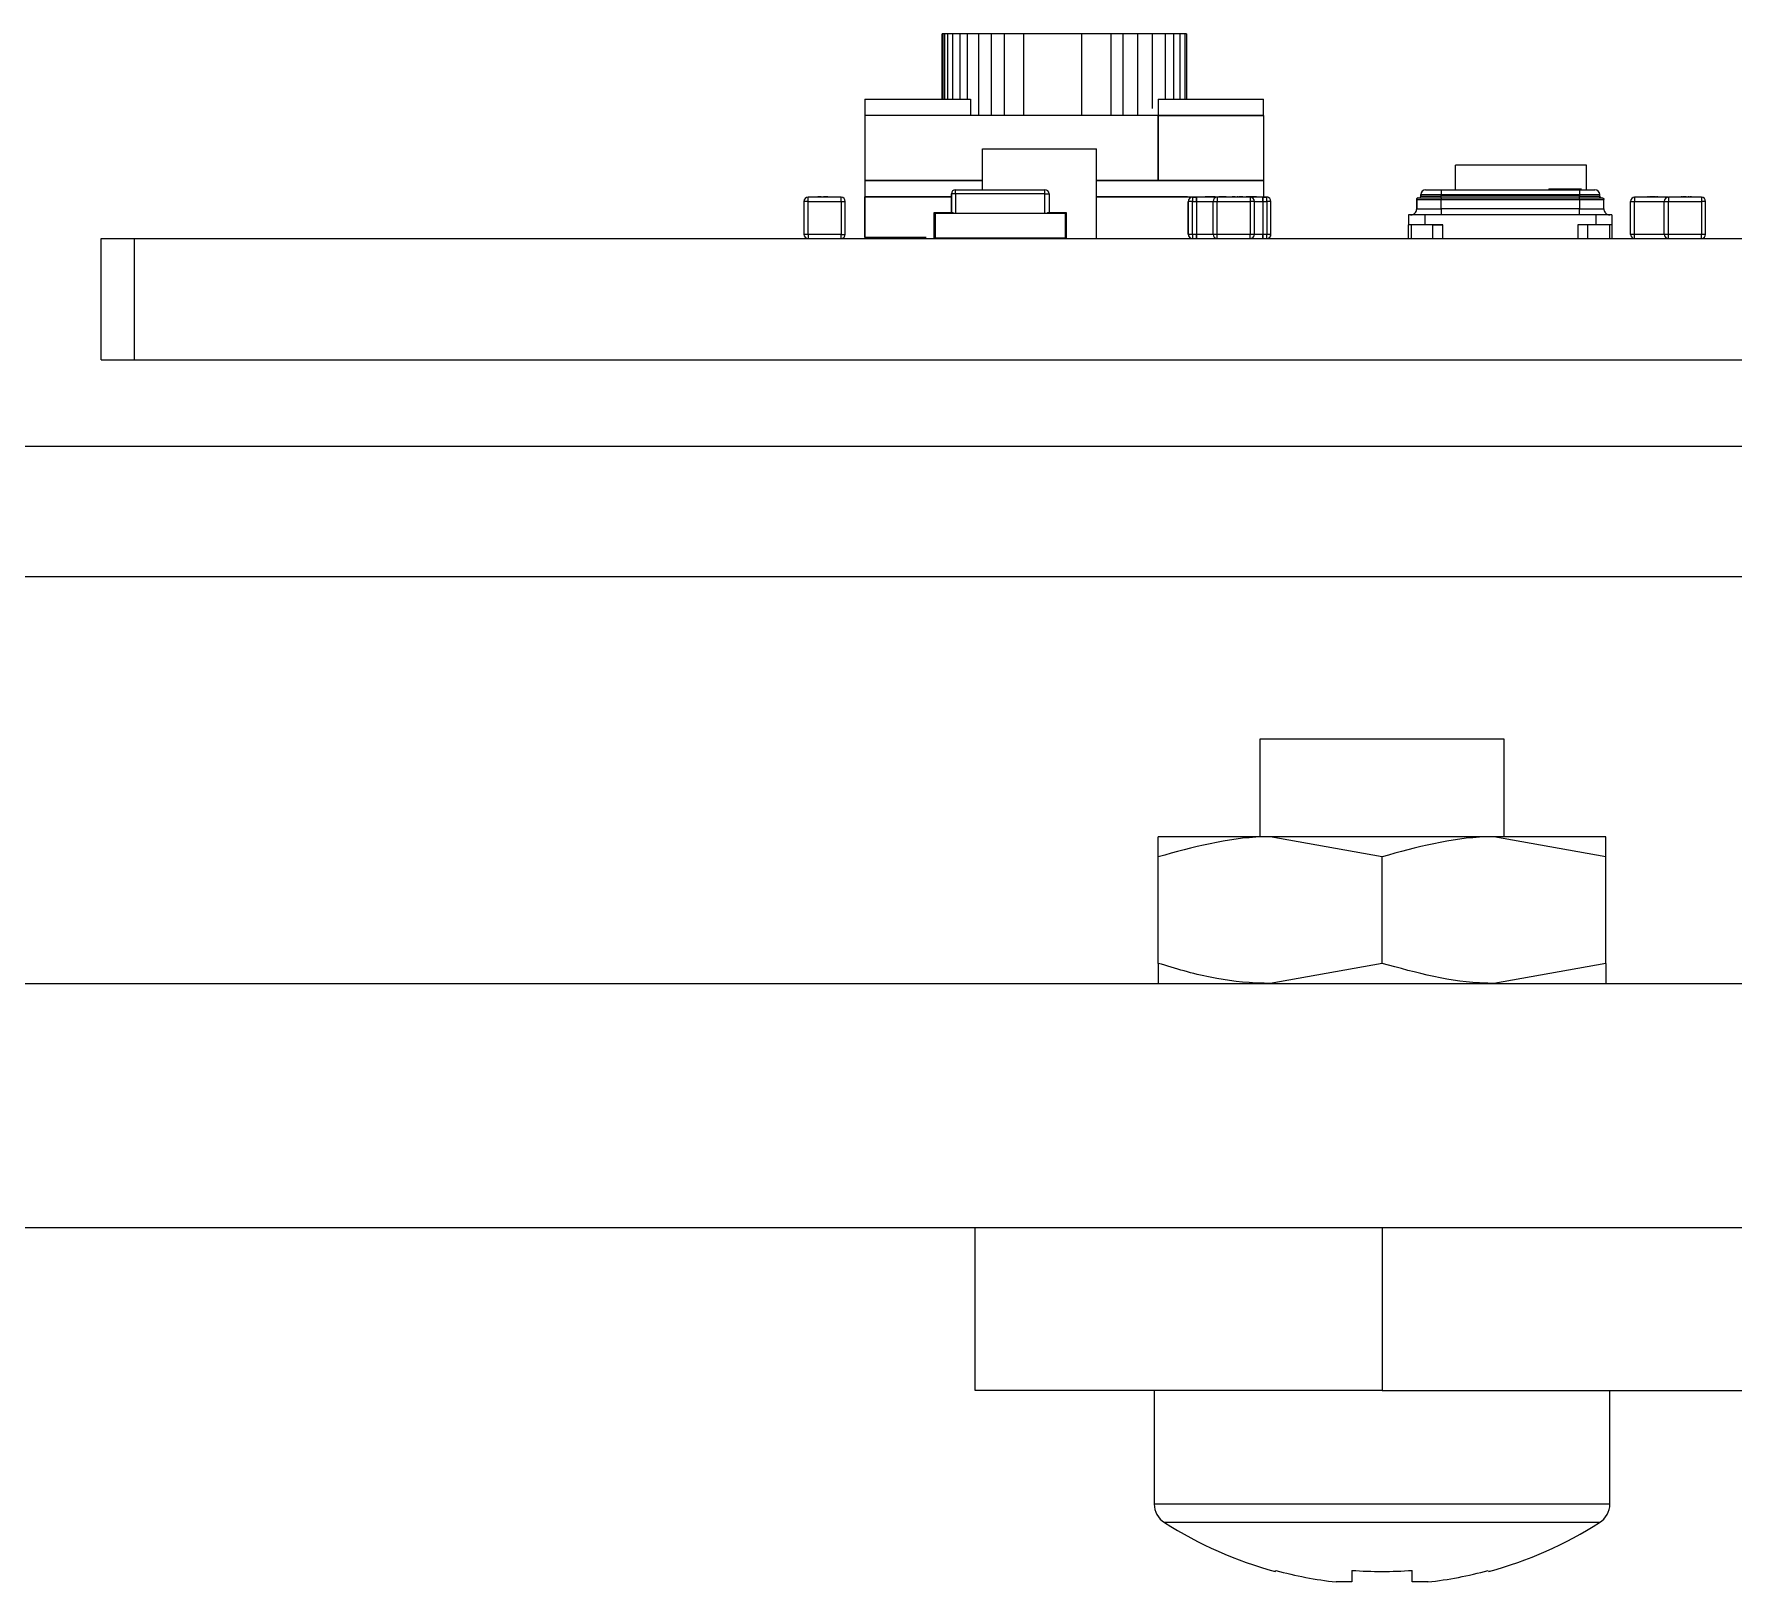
# Model space of a CAD drawing. Header units: millimetres. Extents: x 10 to 419, y 5 to 292.
# Drawn here: x 288.01 to 308.89, y 225.11 to 244.12 of the extents above; entities that cross this region are included whole.
import ezdxf

# ---------------------------------------------------------------- set-up
doc = ezdxf.new("R2010")
doc.units = ezdxf.units.MM

msp = doc.modelspace()

# ---------------------------------------------------------------- linework, layer by layer
at = {"color": 7, "linetype": 'Continuous', "lineweight": 25}
for p, q in [((299.171, 243.323), (299.171, 244.123)), ((299.181, 244.123), (299.171, 244.123)), ((299.181, 243.323), (299.181, 244.123)), ((299.201, 244.123), (299.181, 244.123)), ((299.201, 243.323), (299.201, 244.123)), ((299.241, 244.123), (299.201, 244.123)), ((299.241, 243.323), (299.241, 244.123)), ((299.301, 244.123), (299.241, 244.123)), ((299.301, 243.323), (299.301, 244.123)), ((299.391, 244.123), (299.301, 244.123)), ((299.391, 243.323), (299.391, 244.123)), ((299.481, 244.123), (299.391, 244.123)), ((299.481, 243.323), (299.481, 244.123)), ((299.621, 244.123), (299.481, 244.123)), ((299.621, 243.123), (299.621, 244.123)), ((299.771, 244.123), (299.621, 244.123)), ((299.771, 244.123), (299.771, 243.123)), ((299.931, 244.123), (299.771, 244.123)), ((299.931, 244.123), (299.931, 243.123)), ((300.171, 244.123), (299.931, 244.123)), ((300.171, 244.123), (300.171, 243.123)), ((300.881, 244.123), (300.171, 244.123)), ((301.241, 244.123), (300.881, 244.123)), ((301.391, 244.123), (301.241, 244.123)), ((301.241, 244.123), (301.241, 243.123)), ((301.391, 244.123), (301.391, 243.123)), ((301.571, 244.123), (301.391, 244.123)), ((301.571, 244.123), (301.571, 243.123)), ((301.751, 244.123), (301.571, 244.123)), ((301.751, 244.123), (301.751, 243.207)), ((301.911, 244.123), (301.751, 244.123)), ((301.911, 244.123), (301.911, 243.323)), ((302.011, 244.123), (301.911, 244.123)), ((302.011, 244.123), (302.011, 243.323)), ((302.091, 244.123), (302.011, 244.123)), ((302.091, 244.123), (302.091, 243.323)), ((302.151, 244.123), (302.091, 244.123)), ((302.151, 244.123), (302.151, 243.323)), ((302.171, 244.123), (302.151, 244.123)), ((302.171, 244.123), (302.171, 243.323)), ((298.221, 243.323), (298.221, 243.123)), ((298.221, 243.323), (299.517, 243.323)), ((299.517, 243.323), (299.517, 243.123)), ((301.825, 243.323), (301.825, 243.123)), ((301.825, 243.323), (303.121, 243.323)), ((303.121, 243.123), (303.121, 243.323)), ((299.517, 243.123), (298.221, 243.123)), ((301.825, 243.123), (298.221, 243.123)), ((298.221, 243.123), (298.221, 242.323)), ((301.825, 243.123), (303.121, 243.123)), ((303.121, 243.123), (301.825, 243.123)), ((301.825, 242.323), (301.825, 243.123)), ((301.825, 243.123), (301.825, 242.323)), ((301.825, 243.123), (301.825, 242.323)), ((301.825, 242.323), (301.825, 243.123)), ((303.121, 243.123), (303.121, 242.323)), ((299.666, 242.21), (299.666, 242.71)), ((299.666, 242.71), (301.066, 242.71)), ((301.066, 241.61), (301.066, 242.71)), ((305.479, 242.21), (305.479, 242.51)), ((307.089, 242.51), (305.479, 242.51)), ((307.089, 242.21), (307.089, 242.51)), ((299.666, 242.323), (298.221, 242.323)), ((298.221, 242.323), (298.221, 242.123)), ((298.221, 242.323), (299.666, 242.323)), ((303.121, 242.323), (301.066, 242.323)), ((301.066, 242.323), (301.825, 242.323)), ((301.825, 242.323), (303.121, 242.323)), ((303.121, 242.323), (303.121, 242.123)), ((297.521, 242.067), (297.47, 242.067)), ((297.47, 242.067), (297.47, 241.661)), ((297.521, 242.067), (297.521, 242.118)), ((297.928, 242.118), (297.521, 242.118)), ((297.521, 242.067), (297.928, 242.067)), ((297.521, 241.661), (297.521, 242.067)), ((297.63, 242.121), (297.63, 242.118)), ((297.64, 242.118), (297.64, 242.121)), ((297.643, 242.118), (297.643, 242.121)), ((297.656, 242.121), (297.643, 242.121)), ((297.656, 242.118), (297.656, 242.121)), ((297.682, 242.121), (297.672, 242.121)), ((297.677, 242.118), (297.677, 242.121)), ((297.715, 242.121), (297.711, 242.121)), ((297.72, 242.121), (297.715, 242.121)), ((297.717, 242.121), (297.717, 242.118)), ((297.744, 242.121), (297.737, 242.121)), ((297.756, 242.121), (297.746, 242.121)), ((297.764, 242.118), (297.764, 242.121)), ((297.819, 242.118), (297.819, 242.121)), ((297.928, 242.067), (297.928, 242.118)), ((297.928, 242.067), (297.928, 241.661)), ((297.928, 242.067), (297.978, 242.067)), ((297.978, 241.661), (297.978, 242.067)), ((298.221, 241.623), (298.221, 242.123)), ((298.221, 242.123), (299.283, 242.123)), ((298.221, 242.123), (298.221, 241.623)), ((299.271, 242.123), (298.221, 242.123)), ((299.333, 242.16), (299.283, 242.16)), ((299.283, 241.93), (299.283, 242.16)), ((299.283, 242.16), (299.283, 242.16)), ((299.283, 242.16), (299.283, 241.93)), ((299.333, 242.16), (299.333, 242.21)), ((299.333, 242.21), (300.433, 242.21)), ((299.333, 242.21), (299.333, 242.21)), ((300.433, 242.16), (299.333, 242.16)), ((299.333, 242.16), (299.333, 241.92)), ((300.433, 242.16), (300.433, 242.21)), ((300.433, 241.921), (300.433, 242.16)), ((300.433, 242.16), (300.483, 242.16)), ((300.483, 242.16), (300.483, 241.93)), ((301.066, 242.123), (302.438, 242.123)), ((302.184, 242.123), (301.066, 242.123)), ((302.246, 242.067), (302.195, 242.067)), ((302.195, 242.067), (302.195, 241.661)), ((302.195, 241.661), (302.195, 242.067)), ((302.246, 242.118), (302.246, 242.067)), ((302.296, 242.118), (302.246, 242.118)), ((302.246, 242.118), (302.296, 242.118)), ((302.246, 242.067), (302.296, 242.067)), ((302.246, 241.661), (302.246, 242.067)), ((302.296, 242.118), (302.296, 242.067)), ((302.296, 242.118), (302.296, 242.118)), ((302.296, 242.067), (302.296, 242.118)), ((302.55, 242.118), (302.296, 242.118)), ((302.43, 242.118), (302.296, 242.118)), ((302.296, 242.067), (302.296, 241.661)), ((302.401, 242.118), (302.401, 242.121)), ((302.442, 242.123), (302.778, 242.123)), ((302.463, 242.118), (302.463, 242.121)), ((302.55, 242.118), (302.496, 242.118)), ((302.5, 241.661), (302.5, 242.067)), ((302.5, 242.067), (302.55, 242.067)), ((302.524, 242.118), (302.524, 242.121)), ((302.55, 242.118), (302.55, 242.067)), ((302.957, 242.118), (302.55, 242.118)), ((302.55, 241.661), (302.55, 242.067)), ((302.55, 242.067), (302.957, 242.067)), ((302.645, 242.121), (302.569, 242.121)), ((302.569, 242.121), (302.636, 242.121)), ((302.569, 242.118), (302.569, 242.121)), ((302.605, 242.121), (302.645, 242.121)), ((302.616, 242.118), (302.616, 242.121)), ((302.659, 242.121), (302.635, 242.121)), ((302.635, 242.121), (302.645, 242.121)), ((302.635, 242.118), (302.635, 242.121)), ((302.636, 242.121), (302.659, 242.121)), ((302.659, 242.121), (302.659, 242.118)), ((302.733, 242.118), (302.733, 242.121)), ((302.763, 242.121), (302.733, 242.121)), ((302.763, 242.118), (302.763, 242.121)), ((302.771, 242.121), (302.763, 242.121)), ((302.806, 242.121), (302.795, 242.121)), ((302.818, 242.123), (302.823, 242.123)), ((302.834, 242.123), (302.95, 242.123)), ((302.837, 242.118), (302.837, 242.121)), ((302.865, 242.118), (302.865, 242.121)), ((303.033, 242.121), (302.905, 242.121)), ((302.905, 242.118), (302.905, 242.121)), ((302.949, 242.121), (303.009, 242.121)), ((302.957, 242.118), (302.957, 242.067)), ((303.109, 242.118), (302.957, 242.118)), ((303.109, 242.118), (302.957, 242.118)), ((303.033, 242.118), (302.957, 242.118)), ((302.957, 242.067), (302.957, 241.661)), ((303.008, 242.067), (302.957, 242.067)), ((303.008, 241.661), (303.008, 242.067)), ((303.021, 242.121), (303.021, 242.123)), ((303.031, 242.123), (303.121, 242.123)), ((303.033, 242.118), (303.033, 242.121)), ((303.109, 242.067), (303.109, 242.118)), ((303.109, 242.118), (303.109, 242.118)), ((303.109, 242.118), (303.109, 242.067)), ((303.16, 242.118), (303.109, 242.118)), ((303.109, 242.118), (303.16, 242.118)), ((303.109, 242.067), (303.109, 241.661)), ((303.109, 242.067), (303.16, 242.067)), ((303.121, 242.123), (303.121, 242.118)), ((303.16, 242.067), (303.16, 242.118)), ((303.16, 242.067), (303.16, 241.661)), ((303.211, 242.067), (303.16, 242.067)), ((303.183, 242.113), (303.183, 242.113)), ((303.211, 241.661), (303.211, 242.067)), ((305.002, 242.09), (305.002, 241.975)), ((305.002, 241.975), (305.002, 242.09)), ((305.002, 242.09), (305.002, 242.09)), ((305.022, 242.11), (305.022, 242.11)), ((305.052, 242.15), (305.302, 242.15)), ((305.052, 242.15), (305.052, 242.13)), ((305.052, 242.13), (305.052, 242.15)), ((305.052, 242.13), (305.302, 242.13)), ((305.302, 242.21), (305.302, 242.15)), ((305.302, 242.21), (307.002, 242.21)), ((305.302, 242.13), (305.302, 242.15)), ((305.302, 242.15), (307.002, 242.15)), ((305.302, 242.11), (305.302, 242.13)), ((307.002, 242.13), (305.302, 242.13)), ((305.302, 241.975), (305.302, 242.09)), ((305.302, 242.09), (307.002, 242.09)), ((305.304, 242.11), (307.002, 242.11)), ((306.626, 242.22), (306.626, 242.21)), ((306.626, 242.22), (306.826, 242.22)), ((306.826, 242.22), (306.826, 242.21)), ((306.826, 242.22), (307.026, 242.22)), ((307.002, 242.21), (307.026, 242.21)), ((307.002, 242.21), (307.002, 242.15)), ((307.002, 242.15), (307.002, 242.13)), ((307.002, 242.15), (307.252, 242.15)), ((307.002, 242.11), (307.002, 242.13)), ((307.002, 242.13), (307.252, 242.13)), ((307.002, 242.09), (307.002, 241.975)), ((307.252, 242.13), (307.252, 242.15)), ((307.256, 242.111), (307.272, 242.11)), ((307.269, 242.11), (307.257, 242.113)), ((307.282, 242.11), (307.282, 242.11)), ((307.302, 241.975), (307.302, 242.09)), ((307.63, 241.661), (307.63, 242.067)), ((307.63, 242.067), (307.681, 242.067)), ((307.681, 242.118), (307.681, 242.067)), ((308.087, 242.118), (307.681, 242.118)), ((307.681, 241.661), (307.681, 242.067)), ((307.79, 242.121), (307.79, 242.118)), ((307.864, 242.118), (307.864, 242.121)), ((307.894, 242.121), (307.864, 242.121)), ((307.894, 242.118), (307.894, 242.121)), ((307.902, 242.121), (307.894, 242.121)), ((307.926, 242.121), (307.902, 242.121)), ((307.937, 242.121), (307.926, 242.121)), ((307.968, 242.118), (307.968, 242.121)), ((307.979, 242.118), (307.979, 242.121)), ((308.044, 241.661), (308.044, 242.067)), ((308.044, 242.067), (308.095, 242.067)), ((308.087, 242.118), (308.091, 242.118)), ((308.095, 242.118), (308.095, 242.067)), ((308.502, 242.118), (308.095, 242.118)), ((308.095, 241.661), (308.095, 242.067)), ((308.095, 242.067), (308.502, 242.067)), ((308.204, 242.121), (308.204, 242.118)), ((308.278, 242.118), (308.278, 242.121)), ((308.308, 242.121), (308.278, 242.121)), ((308.308, 242.118), (308.308, 242.121)), ((308.316, 242.121), (308.308, 242.121)), ((308.351, 242.121), (308.34, 242.121)), ((308.382, 242.118), (308.382, 242.121)), ((308.393, 242.118), (308.393, 242.121)), ((308.502, 242.118), (308.502, 242.067)), ((308.502, 242.067), (308.502, 241.661)), ((308.552, 242.067), (308.502, 242.067)), ((308.552, 241.661), (308.552, 242.067)), ((299.073, 241.93), (299.073, 241.93)), ((299.073, 241.93), (299.073, 241.61)), ((299.073, 241.61), (299.073, 241.93)), ((299.073, 241.93), (299.303, 241.93)), ((299.083, 241.92), (299.083, 241.62)), ((299.083, 241.92), (300.683, 241.92)), ((299.083, 241.62), (299.083, 241.92)), ((299.083, 241.92), (299.083, 241.92)), ((299.303, 241.92), (299.303, 241.93)), ((300.383, 241.921), (300.383, 241.92)), ((300.383, 241.921), (300.663, 241.921)), ((300.463, 241.93), (300.463, 241.921)), ((300.463, 241.93), (300.693, 241.93)), ((300.663, 241.921), (300.663, 241.92)), ((300.683, 241.92), (300.683, 241.62)), ((300.693, 241.93), (300.693, 241.61)), ((304.902, 241.9), (304.902, 241.78)), ((305.102, 241.9), (304.902, 241.9)), ((304.902, 241.9), (304.902, 241.78)), ((305.002, 241.975), (305.302, 241.975)), ((305.102, 241.9), (305.102, 241.78)), ((307.202, 241.9), (305.102, 241.9)), ((307.002, 241.975), (305.302, 241.975)), ((307.002, 241.975), (307.302, 241.975)), ((307.202, 241.9), (307.202, 241.78)), ((307.402, 241.9), (307.202, 241.9)), ((307.402, 241.9), (307.402, 241.78)), ((297.521, 241.661), (297.47, 241.661)), ((297.521, 241.661), (297.521, 241.61)), ((297.928, 241.661), (297.521, 241.661)), ((297.928, 241.61), (297.928, 241.661)), ((297.928, 241.661), (297.978, 241.661)), ((298.321, 241.623), (298.221, 241.623)), ((298.971, 241.623), (298.321, 241.623)), ((299.083, 241.62), (300.683, 241.62)), ((299.083, 241.62), (299.083, 241.62)), ((299.383, 241.62), (299.383, 241.61)), ((299.383, 241.62), (299.383, 241.61)), ((299.666, 241.61), (299.666, 241.62)), ((300.383, 241.62), (300.383, 241.61)), ((300.383, 241.62), (300.383, 241.61)), ((302.246, 241.661), (302.195, 241.661)), ((302.223, 241.615), (302.223, 241.615)), ((302.296, 241.661), (302.246, 241.661)), ((302.246, 241.661), (302.246, 241.61)), ((302.296, 241.661), (302.296, 241.61)), ((302.296, 241.61), (302.296, 241.661)), ((302.55, 241.661), (302.5, 241.661)), ((302.55, 241.61), (302.55, 241.661)), ((302.957, 241.661), (302.55, 241.661)), ((302.957, 241.61), (302.957, 241.661)), ((303.008, 241.661), (302.957, 241.661)), ((303.109, 241.61), (303.109, 241.661)), ((303.109, 241.661), (303.109, 241.61)), ((303.16, 241.661), (303.109, 241.661)), ((303.211, 241.661), (303.16, 241.661)), ((303.16, 241.61), (303.16, 241.661)), ((304.902, 241.61), (304.902, 241.78)), ((305.102, 241.78), (304.902, 241.78)), ((304.932, 241.78), (304.932, 241.61)), ((305.322, 241.78), (305.102, 241.78)), ((305.202, 241.61), (305.202, 241.78)), ((305.202, 241.78), (305.322, 241.78)), ((305.322, 241.61), (305.322, 241.78)), ((306.982, 241.78), (306.982, 241.61)), ((307.102, 241.78), (306.982, 241.78)), ((307.202, 241.78), (306.982, 241.78)), ((307.102, 241.78), (307.102, 241.61)), ((307.402, 241.78), (307.202, 241.78)), ((307.372, 241.78), (307.372, 241.61)), ((307.402, 241.78), (307.402, 241.61)), ((307.681, 241.661), (307.63, 241.661)), ((307.681, 241.61), (307.681, 241.661)), ((308.095, 241.661), (308.044, 241.661)), ((308.095, 241.61), (308.095, 241.661)), ((308.502, 241.661), (308.095, 241.661)), ((308.502, 241.61), (308.502, 241.661)), ((308.552, 241.661), (308.502, 241.661)), ((288.834, 240.119), (288.834, 241.61)), ((288.834, 241.61), (289.242, 241.61)), ((289.242, 240.119), (289.242, 241.61)), ((289.242, 241.61), (341.208, 241.61)), ((308.091, 241.61), (308.087, 241.61)), ((288.834, 240.119), (289.242, 240.119)), ((289.242, 240.119), (341.208, 240.119)), ((268.576, 239.06), (368.576, 239.06)), ((268.576, 237.46), (368.576, 237.46)), ((303.076, 235.46), (303.076, 234.26)), ((304.576, 235.46), (303.076, 235.46)), ((306.076, 235.46), (304.576, 235.46)), ((306.076, 234.26), (306.076, 235.46)), ((303.201, 234.26), (301.826, 234.26)), ((304.576, 234.014), (303.201, 234.26)), ((305.951, 234.26), (303.201, 234.26)), ((307.326, 234.014), (305.951, 234.26)), ((307.326, 234.26), (305.951, 234.26)), ((301.826, 232.706), (301.826, 234.014)), ((304.576, 232.706), (304.576, 234.014)), ((307.326, 232.706), (307.326, 234.014)), ((304.576, 232.706), (303.201, 232.46)), ((307.326, 232.706), (305.951, 232.46)), ((198.576, 232.46), (369.576, 232.46)), ((198.576, 229.46), (369.576, 229.46)), ((299.576, 227.46), (299.576, 229.46)), ((304.576, 229.46), (304.576, 227.46)), ((304.576, 227.46), (299.576, 227.46)), ((301.776, 227.46), (301.776, 226.064)), ((304.576, 227.46), (309.576, 227.46)), ((307.376, 226.064), (307.376, 227.46)), ((303.264, 225.235), (303.27, 225.248)), ((304.206, 225.248), (304.206, 225.106)), ((304.946, 225.106), (304.946, 225.248)), ((305.883, 225.248), (305.889, 225.235)), ((304.206, 225.106), (304.011, 225.106)), ((305.141, 225.106), (304.946, 225.106))]:
    msp.add_line(p, q, dxfattribs=at)
at = {"color": 8, "linetype": 'Continuous', "lineweight": 25}
for p, q in [((300.881, 244.123), (300.881, 243.123)), ((302.296, 242.067), (302.5, 242.067)), ((303.008, 242.067), (303.109, 242.067)), ((307.681, 242.067), (308.044, 242.067)), ((308.087, 242.118), (308.087, 242.117)), ((302.5, 241.661), (302.296, 241.661)), ((303.109, 241.661), (303.008, 241.661)), ((308.044, 241.661), (307.681, 241.661)), ((308.087, 241.61), (308.087, 241.611)), ((304.576, 226.064), (301.776, 226.064)), ((307.376, 226.064), (304.576, 226.064)), ((304.576, 225.835), (301.902, 225.835)), ((307.251, 225.835), (304.576, 225.835))]:
    msp.add_line(p, q, dxfattribs=at)
at = {"color": 7, "linetype": 'Continuous', "lineweight": 25}
for centre, radius, start, end in [((297.521, 242.067), 0.0508, 90, 180), ((297.521, 242.067), 0.0508, 90, 180), ((297.928, 242.067), 0.0508, 0, 90), ((299.333, 242.16), 0.05, 90, 180), ((299.333, 242.16), 0.05, 90, 180), ((300.433, 242.16), 0.05, 0, 90), ((302.246, 242.067), 0.0508, 90, 180), ((302.246, 242.067), 0.0508, 90, 180), ((302.55, 242.067), 0.0508, 90, 180), ((302.55, 242.067), 0.0508, 90, 180), ((302.957, 242.067), 0.0508, 360, 90), ((303.16, 242.067), 0.0508, 0, 90), ((303.16, 242.067), 0.0508, 63.4349, 90), ((305.032, 242.13), 0.02, 270, 0), ((305.112, 242.15), 0.06, 90, 180), ((305.112, 242.15), 0.06, 90, 180), ((307.192, 242.15), 0.06, 0, 90), ((307.272, 242.13), 0.02, 180, 270), ((307.681, 242.067), 0.0508, 90, 180), ((307.681, 242.067), 0.0508, 90, 180), ((308.095, 242.067), 0.0508, 90, 180), ((308.095, 242.067), 0.0508, 90, 180), ((308.502, 242.067), 0.0508, 360, 90), ((297.521, 241.661), 0.0508, 180, 270), ((297.521, 241.661), 0.0508, 180, 270), ((297.928, 241.661), 0.0508, 270, 0), ((302.246, 241.661), 0.0508, 180, 270), ((302.246, 241.661), 0.0508, 180, 243.4349), ((302.55, 241.661), 0.0508, 180, 268.6979), ((302.55, 241.661), 0.0508, 180, 268.6979), ((302.957, 241.661), 0.0508, 270, 360), ((303.16, 241.661), 0.0508, 270, 0), ((307.681, 241.661), 0.0508, 180, 268.6859), ((307.681, 241.661), 0.0508, 180, 268.6859), ((308.095, 241.661), 0.0508, 180, 268.6874), ((308.095, 241.661), 0.0508, 180, 268.6874), ((308.502, 241.661), 0.0508, 270, 360), ((302.046, 226.064), 0.27, 180, 237.664), ((307.106, 226.064), 0.27, 302.336, 0), ((304.576, 230.06), 5, 237.664, 254.7807), ((304.576, 230.06), 5, 285.2193, 302.336), ((304.576, 230.06), 4.986, 254.8121, 263.4966), ((304.576, 230.713), 5.477, 266.1266, 273.8734), ((304.576, 230.06), 4.986, 276.5034, 285.1879)]:
    msp.add_arc(centre, radius, start, end, dxfattribs=at)
for points, knots in [([(297.677, 242.121), (297.677, 242.121), (297.676, 242.121), (297.673, 242.121), (297.667, 242.121), (297.661, 242.121), (297.656, 242.121)], [0, 0, 0, 0, 0.2491976, 0.3747889, 0.5005875, 1, 1, 1, 1]), ([(297.764, 242.121), (297.758, 242.121), (297.747, 242.121), (297.734, 242.121), (297.725, 242.121), (297.72, 242.121), (297.717, 242.121)], [0, 0, 0, 0, 0.338889, 0.558801, 0.779364, 1, 1, 1, 1]), ([(302.463, 242.121), (302.453, 242.121), (302.432, 242.121), (302.414, 242.121), (302.403, 242.121), (302.402, 242.121), (302.401, 242.121)], [0, 0, 0, 0, 0.278665, 0.558122, 0.779114, 1, 1, 1, 1]), ([(302.401, 242.121), (302.402, 242.121), (302.405, 242.121), (302.418, 242.121), (302.439, 242.121), (302.455, 242.121), (302.463, 242.121)], [0, 0, 0, 0, 0.280233, 0.56078, 0.780163, 1, 1, 1, 1]), ([(302.463, 242.118), (302.453, 242.118), (302.432, 242.118), (302.414, 242.118), (302.403, 242.118), (302.402, 242.118), (302.401, 242.118)], [0, 0, 0, 0, 0.278665, 0.558122, 0.779114, 1, 1, 1, 1]), ([(302.43, 242.121), (302.431, 242.121), (302.431, 242.121), (302.439, 242.121), (302.442, 242.121)], [0, 0, 0, 0, 0.559873, 1, 1, 1, 1]), ([(302.443, 242.121), (302.439, 242.121), (302.431, 242.121), (302.43, 242.121), (302.43, 242.121)], [0, 0, 0, 0, 0.559159, 1, 1, 1, 1]), ([(302.442, 242.121), (302.445, 242.121), (302.451, 242.121), (302.459, 242.121), (302.463, 242.121)], [0, 0, 0, 0, 0.558894, 1, 1, 1, 1]), ([(302.463, 242.121), (302.459, 242.121), (302.451, 242.121), (302.445, 242.121), (302.443, 242.121)], [0, 0, 0, 0, 0.5597673, 1, 1, 1, 1]), ([(302.483, 242.121), (302.48, 242.121), (302.474, 242.121), (302.467, 242.121), (302.463, 242.121)], [0, 0, 0, 0, 0.55887, 1, 1, 1, 1]), ([(302.463, 242.121), (302.467, 242.121), (302.475, 242.121), (302.48, 242.121), (302.483, 242.121)], [0, 0, 0, 0, 0.559719, 1, 1, 1, 1]), ([(302.463, 242.121), (302.473, 242.121), (302.493, 242.121), (302.511, 242.121), (302.523, 242.121), (302.524, 242.121), (302.524, 242.121)], [0, 0, 0, 0, 0.278653, 0.558132, 0.779122, 1, 1, 1, 1]), ([(302.524, 242.121), (302.523, 242.121), (302.521, 242.121), (302.507, 242.121), (302.487, 242.121), (302.471, 242.121), (302.463, 242.121)], [0, 0, 0, 0, 0.2802329, 0.5608177, 0.7801821, 1, 1, 1, 1]), ([(302.524, 242.118), (302.523, 242.118), (302.521, 242.118), (302.507, 242.118), (302.487, 242.118), (302.471, 242.118), (302.463, 242.118)], [0, 0, 0, 0, 0.280233, 0.560818, 0.780182, 1, 1, 1, 1]), ([(302.496, 242.121), (302.495, 242.121), (302.494, 242.121), (302.487, 242.121), (302.483, 242.121)], [0, 0, 0, 0, 0.5598875, 1, 1, 1, 1]), ([(302.483, 242.121), (302.487, 242.121), (302.494, 242.121), (302.495, 242.121), (302.496, 242.121)], [0, 0, 0, 0, 0.559235, 1, 1, 1, 1]), ([(302.635, 242.121), (302.632, 242.121), (302.627, 242.121), (302.621, 242.121), (302.617, 242.121), (302.616, 242.121), (302.616, 242.121)], [0, 0, 0, 0, 0.280947, 0.560058, 0.77987, 1, 1, 1, 1]), ([(302.616, 242.121), (302.616, 242.121), (302.617, 242.121), (302.624, 242.121), (302.631, 242.121), (302.635, 242.121)], [0, 0, 0, 0, 0.280041, 0.559337, 1, 1, 1, 1]), ([(302.835, 242.121), (302.835, 242.121), (302.834, 242.121), (302.832, 242.121), (302.826, 242.121), (302.822, 242.121), (302.82, 242.121)], [0, 0, 0, 0, 0.280947, 0.560058, 0.77987, 1, 1, 1, 1]), ([(302.865, 242.121), (302.864, 242.121), (302.862, 242.121), (302.851, 242.121), (302.839, 242.121), (302.835, 242.121)], [0, 0, 0, 0, 0.408417, 0.817347, 1, 1, 1, 1]), ([(302.837, 242.121), (302.842, 242.121), (302.854, 242.121), (302.863, 242.121), (302.865, 242.121), (302.865, 242.121)], [0, 0, 0, 0, 0.326176, 0.663174, 1, 1, 1, 1]), ([(302.905, 242.121), (302.915, 242.121), (302.933, 242.121), (302.957, 242.121), (302.977, 242.121), (302.99, 242.121), (302.996, 242.121)], [0, 0, 0, 0, 0.340031, 0.560051, 0.780068, 1, 1, 1, 1]), ([(302.925, 242.121), (302.922, 242.121), (302.918, 242.121), (302.913, 242.121), (302.91, 242.121), (302.91, 242.121), (302.91, 242.121)], [0, 0, 0, 0, 0.279504, 0.559316, 0.779773, 1, 1, 1, 1]), ([(302.91, 242.121), (302.912, 242.121), (302.916, 242.121), (302.938, 242.121), (302.959, 242.121), (302.972, 242.121)], [0, 0, 0, 0, 0.279813, 0.560624, 1, 1, 1, 1]), ([(302.939, 242.121), (302.938, 242.121), (302.937, 242.121), (302.933, 242.121), (302.929, 242.121), (302.926, 242.121), (302.925, 242.121)], [0, 0, 0, 0, 0.280502, 0.559573, 0.77954, 1, 1, 1, 1]), ([(302.947, 242.121), (302.945, 242.121), (302.941, 242.121), (302.94, 242.121), (302.939, 242.121)], [0, 0, 0, 0, 0.559298, 1, 1, 1, 1]), ([(302.972, 242.121), (302.967, 242.121), (302.957, 242.121), (302.95, 242.121), (302.947, 242.121)], [0, 0, 0, 0, 0.559769, 1, 1, 1, 1]), ([(303.005, 242.121), (302.995, 242.121), (302.976, 242.121), (302.957, 242.121), (302.949, 242.121)], [0, 0, 0, 0, 0.559982, 1, 1, 1, 1]), ([(303.005, 242.118), (302.995, 242.118), (302.98, 242.118), (302.966, 242.118), (302.962, 242.118)], [0, 0, 0, 0, 0.7179338, 1, 1, 1, 1]), ([(303.004, 242.121), (303.003, 242.121), (303.002, 242.121), (302.989, 242.121), (302.978, 242.121), (302.972, 242.121)], [0, 0, 0, 0, 0.278618, 0.559765, 1, 1, 1, 1]), ([(302.972, 242.121), (302.981, 242.121), (302.998, 242.121), (303.018, 242.121), (303.031, 242.121), (303.032, 242.121), (303.033, 242.121)], [0, 0, 0, 0, 0.2802887, 0.5598365, 0.7799445, 1, 1, 1, 1]), ([(303.004, 242.118), (303.003, 242.118), (303.002, 242.118), (302.989, 242.118), (302.978, 242.118), (302.972, 242.118)], [0, 0, 0, 0, 0.278618, 0.559765, 1, 1, 1, 1]), ([(302.996, 242.121), (302.999, 242.121), (303.003, 242.121), (303.004, 242.121), (303.004, 242.121)], [0, 0, 0, 0, 0.560979, 1, 1, 1, 1]), ([(303.033, 242.121), (303.032, 242.121), (303.031, 242.121), (303.023, 242.121), (303.014, 242.121), (303.008, 242.121), (303.005, 242.121)], [0, 0, 0, 0, 0.338889, 0.558801, 0.779364, 1, 1, 1, 1]), ([(303.033, 242.118), (303.032, 242.118), (303.031, 242.118), (303.023, 242.118), (303.014, 242.118), (303.008, 242.118), (303.005, 242.118)], [0, 0, 0, 0, 0.338889, 0.558801, 0.779364, 1, 1, 1, 1]), ([(303.009, 242.121), (303.011, 242.121), (303.013, 242.121), (303.017, 242.121), (303.019, 242.121)], [0, 0, 0, 0, 0.56148, 1, 1, 1, 1]), ([(303.019, 242.121), (303.021, 242.121), (303.025, 242.121), (303.029, 242.121), (303.033, 242.121), (303.033, 242.121), (303.033, 242.121)], [0, 0, 0, 0, 0.2491976, 0.3747889, 0.5005875, 1, 1, 1, 1]), ([(305.022, 242.11), (305.021, 242.11), (305.018, 242.11), (305.015, 242.109), (305.011, 242.107), (305.008, 242.104), (305.005, 242.101), (305.003, 242.097), (305.002, 242.094), (305.002, 242.091), (305.002, 242.09)], [0, 0, 0, 0, 0.116788, 0.241738, 0.37258, 0.506182, 0.638933, 0.767288, 0.888311, 1, 1, 1, 1]), ([(305.002, 242.09), (305.002, 242.093), (305.003, 242.096), (305.005, 242.101), (305.008, 242.104), (305.011, 242.107), (305.016, 242.109), (305.019, 242.11), (305.022, 242.11)], [0, 0, 0, 0, 0.239457, 0.368361, 0.5, 0.631639, 0.760543, 1, 1, 1, 1]), ([(305.022, 242.11), (305.029, 242.11), (305.042, 242.11), (305.087, 242.11), (305.108, 242.11)], [0, 0, 0, 0, 0.557562, 1, 1, 1, 1]), ([(305.108, 242.11), (305.14, 242.11), (305.197, 242.11), (305.271, 242.11), (305.304, 242.11)], [0, 0, 0, 0, 0.557436, 1, 1, 1, 1]), ([(305.112, 242.21), (305.115, 242.21), (305.122, 242.21), (305.174, 242.21), (305.236, 242.21), (305.28, 242.21), (305.302, 242.21)], [0, 0, 0, 0, 0.279906, 0.560389, 0.776605, 1, 1, 1, 1]), ([(305.304, 242.11), (305.303, 242.11), (305.303, 242.109), (305.303, 242.107), (305.303, 242.104), (305.303, 242.101), (305.302, 242.096), (305.302, 242.093), (305.302, 242.09)], [0, 0, 0, 0, 0.239637, 0.36855, 0.500159, 0.631745, 0.760591, 1, 1, 1, 1]), ([(307.002, 242.11), (307.001, 242.11), (307, 242.11), (306.999, 242.109), (306.999, 242.107), (306.998, 242.104), (306.999, 242.101), (306.999, 242.097), (307.001, 242.094), (307.002, 242.091), (307.002, 242.09)], [0, 0, 0, 0, 0.116788, 0.241738, 0.37258, 0.506182, 0.638933, 0.767288, 0.888311, 1, 1, 1, 1]), ([(307.002, 242.21), (307.03, 242.21), (307.086, 242.21), (307.148, 242.21), (307.186, 242.21), (307.19, 242.21), (307.192, 242.21)], [0, 0, 0, 0, 0.279906, 0.560389, 0.776605, 1, 1, 1, 1]), ([(307.002, 242.11), (307.021, 242.11), (307.057, 242.11), (307.115, 242.11), (307.171, 242.11), (307.201, 242.11), (307.215, 242.11)], [0, 0, 0, 0, 0.230676, 0.435265, 0.734459, 1, 1, 1, 1]), ([(307.002, 242.11), (307.041, 242.11), (307.111, 242.11), (307.166, 242.11), (307.19, 242.11)], [0, 0, 0, 0, 0.557561, 1, 1, 1, 1]), ([(307.215, 242.11), (307.217, 242.11), (307.232, 242.11), (307.249, 242.11), (307.259, 242.11), (307.264, 242.11)], [0, 0, 0, 0, 0.082368, 0.51123, 1, 1, 1, 1]), ([(307.219, 242.11), (307.234, 242.11), (307.27, 242.11), (307.278, 242.11), (307.282, 242.11)], [0, 0, 0, 0, 0.427377, 1, 1, 1, 1]), ([(307.264, 242.111), (307.262, 242.112), (307.258, 242.114), (307.254, 242.119), (307.251, 242.124), (307.251, 242.128), (307.251, 242.13)], [0, 0, 0, 0, 0.255692, 0.51564, 0.76721, 1, 1, 1, 1]), ([(307.282, 242.11), (307.283, 242.11), (307.285, 242.11), (307.289, 242.109), (307.293, 242.107), (307.296, 242.104), (307.299, 242.101), (307.301, 242.097), (307.302, 242.093), (307.302, 242.091), (307.302, 242.09)], [0, 0, 0, 0, 0.111917, 0.233111, 0.361567, 0.494342, 0.627893, 0.758618, 0.883405, 1, 1, 1, 1]), ([(307.853, 242.121), (307.853, 242.121), (307.852, 242.121), (307.848, 242.121), (307.844, 242.121), (307.84, 242.121), (307.839, 242.121)], [0, 0, 0, 0, 0.279504, 0.559316, 0.779773, 1, 1, 1, 1]), ([(307.966, 242.121), (307.965, 242.121), (307.965, 242.121), (307.962, 242.121), (307.957, 242.121), (307.953, 242.121), (307.951, 242.121)], [0, 0, 0, 0, 0.280947, 0.560058, 0.77987, 1, 1, 1, 1]), ([(308.267, 242.121), (308.267, 242.121), (308.266, 242.121), (308.262, 242.121), (308.258, 242.121), (308.254, 242.121), (308.253, 242.121)], [0, 0, 0, 0, 0.279504, 0.559316, 0.779773, 1, 1, 1, 1]), ([(308.38, 242.121), (308.379, 242.121), (308.379, 242.121), (308.376, 242.121), (308.371, 242.121), (308.367, 242.121), (308.365, 242.121)], [0, 0, 0, 0, 0.280947, 0.560058, 0.77987, 1, 1, 1, 1]), ([(304.927, 241.9), (304.933, 241.901), (304.946, 241.901), (304.963, 241.909), (304.977, 241.918), (304.99, 241.933), (305, 241.952), (305.001, 241.968), (305.002, 241.975)], [0, 0, 0, 0, 0.165341, 0.319217, 0.46162, 0.592542, 0.819024, 1, 1, 1, 1]), ([(305.302, 241.975), (305.302, 241.968), (305.302, 241.952), (305.302, 241.933), (305.301, 241.918), (305.301, 241.909), (305.3, 241.901), (305.3, 241.901), (305.299, 241.9)], [0, 0, 0, 0, 0.180968, 0.407447, 0.53837, 0.680775, 0.834655, 1, 1, 1, 1]), ([(307.005, 241.9), (307.004, 241.901), (307.004, 241.901), (307.003, 241.909), (307.003, 241.918), (307.002, 241.933), (307.002, 241.952), (307.002, 241.968), (307.002, 241.975)], [0, 0, 0, 0, 0.165345, 0.319225, 0.46163, 0.592553, 0.819032, 1, 1, 1, 1]), ([(307.302, 241.975), (307.303, 241.968), (307.304, 241.952), (307.314, 241.933), (307.327, 241.918), (307.341, 241.909), (307.358, 241.901), (307.371, 241.901), (307.377, 241.9)], [0, 0, 0, 0, 0.180979, 0.407462, 0.538383, 0.680786, 0.834661, 1, 1, 1, 1]), ([(303.179, 241.614), (303.179, 241.614), (303.183, 241.615), (303.189, 241.619), (303.197, 241.626), (303.203, 241.634), (303.208, 241.643), (303.21, 241.652), (303.211, 241.658), (303.211, 241.661)], [0, 0, 0, 0, 0.017775, 0.191787, 0.36605, 0.537057, 0.701169, 0.855769, 1, 1, 1, 1]), ([(303.201, 234.26), (303.169, 234.26), (302.704, 234.256), (302.249, 234.131), (301.826, 234.014)], [0, 0, 0, 0, 0.07015, 1, 1, 1, 1]), ([(301.826, 234.014), (301.826, 234.052), (301.826, 234.195), (301.826, 234.233), (301.826, 234.26)], [0, 0, 0, 0, 0.2575513, 1, 1, 1, 1]), ([(305.951, 234.26), (305.919, 234.26), (305.454, 234.256), (304.999, 234.131), (304.576, 234.014)], [0, 0, 0, 0, 0.0701503, 1, 1, 1, 1]), ([(307.326, 234.014), (307.326, 234.052), (307.326, 234.195), (307.326, 234.233), (307.326, 234.26)], [0, 0, 0, 0, 0.257551, 1, 1, 1, 1]), ([(303.201, 232.46), (303.169, 232.46), (302.922, 232.463), (302.457, 232.516), (302.038, 232.642), (301.826, 232.706)], [0, 0, 0, 0, 0.070013, 0.530744, 1, 1, 1, 1]), ([(301.826, 232.706), (301.826, 232.669), (301.826, 232.525), (301.826, 232.488), (301.826, 232.46)], [0, 0, 0, 0, 0.257551, 1, 1, 1, 1]), ([(305.951, 232.46), (305.919, 232.46), (305.454, 232.464), (304.999, 232.589), (304.576, 232.706)], [0, 0, 0, 0, 0.07015, 1, 1, 1, 1]), ([(307.326, 232.706), (307.326, 232.669), (307.326, 232.525), (307.326, 232.488), (307.326, 232.46)], [0, 0, 0, 0, 0.2575513, 1, 1, 1, 1])]:
    msp.add_open_spline(points, degree=3, knots=knots, dxfattribs=at)
for points in [[(305.002, 242.09), (305.009, 242.09), (305.023, 242.09), (305.092, 242.09), (305.188, 242.09), (305.264, 242.09), (305.302, 242.09)], [(307.002, 242.09), (307.04, 242.09), (307.116, 242.09), (307.212, 242.09), (307.281, 242.09), (307.295, 242.09), (307.302, 242.09)]]:
    msp.add_open_spline(points, degree=3, dxfattribs=at)

doc.saveas('drawing.dxf')
